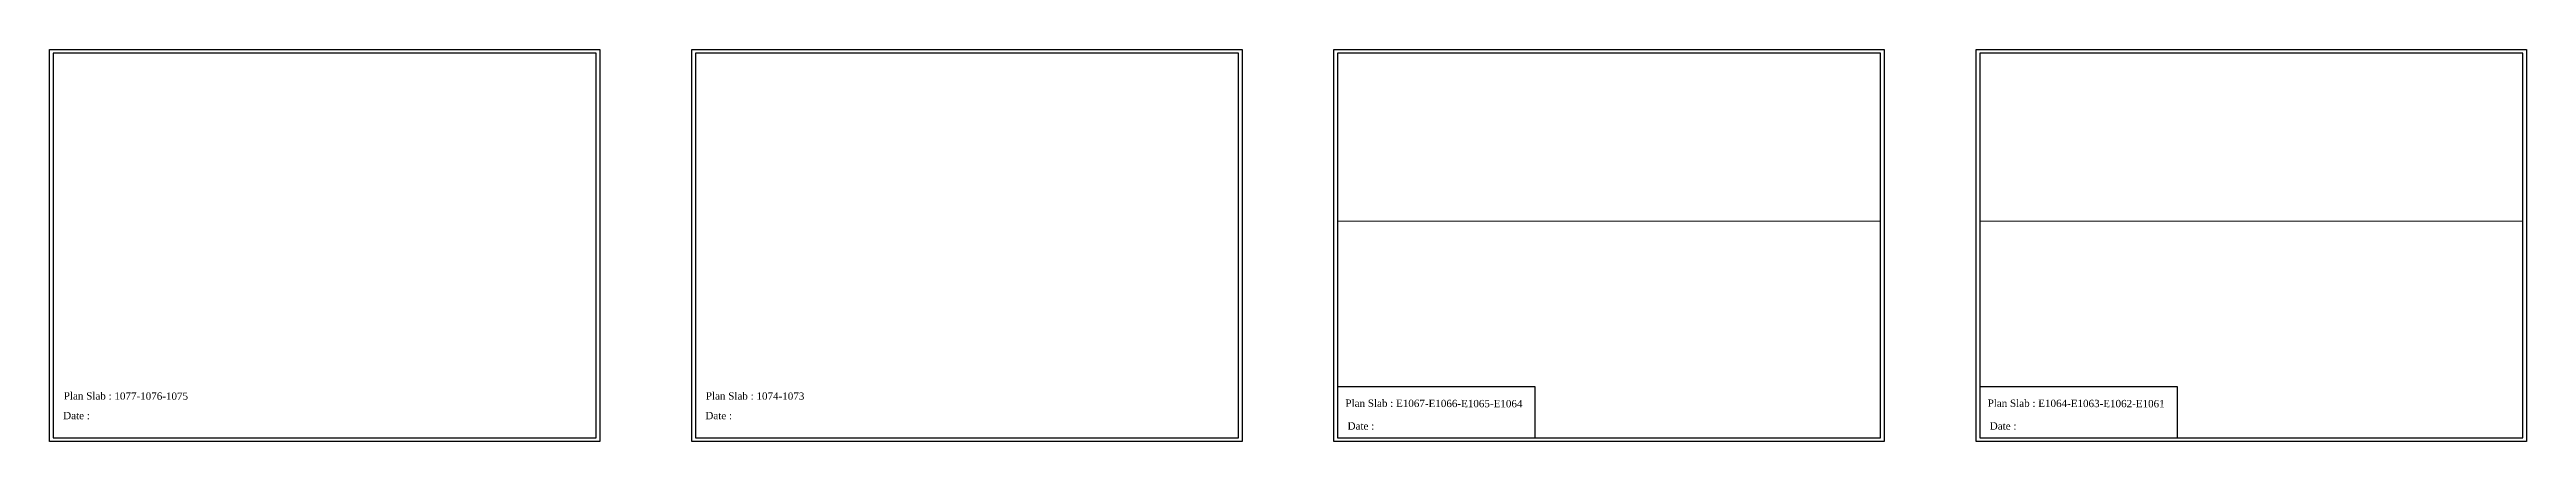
# Paper-space layout 'permit04' of a CAD drawing. Header units: metres. Extents: x 480.7 to 548.4, y 143.5 to 154.2.
import ezdxf
from ezdxf.enums import TextEntityAlignment as Align

# ---------------------------------------------------------------- set-up
doc = ezdxf.new("R2010")
doc.units = ezdxf.units.M
doc.set_wipeout_variables(frame=1)
for name, color, linetype in [('_flg-Por Konande-Devar', 230, 'Continuous'), ('darz', 1, 'Continuous'), ('Number_Slab', 7, 'Continuous')]:
    doc.layers.add(name, color=color, linetype=linetype)
doc.styles.get("Standard").update_dxf_attribs({"font": 'romantic.ttf'})

psp = doc.layouts.new('permit04')

# ---------------------------------------------------------------- linework, layer by layer
at = {"layer": 'darz'}
for points in [[(480.685, 154.162), (495.735, 154.162), (495.735, 143.462), (480.685, 143.462)], [(480.785, 143.562), (495.635, 143.562), (495.635, 154.062), (480.785, 154.062)], [(498.247, 154.162), (513.297, 154.162), (513.297, 143.462), (498.247, 143.462)], [(498.347, 143.562), (513.197, 143.562), (513.197, 154.062), (498.347, 154.062)], [(515.809, 154.162), (530.859, 154.162), (530.859, 143.462), (515.809, 143.462)], [(515.909, 143.562), (530.759, 143.562), (530.759, 154.062), (515.909, 154.062)], [(533.371, 154.162), (548.421, 154.162), (548.421, 143.462), (533.371, 143.462)], [(533.471, 143.562), (548.321, 143.562), (548.321, 154.062), (533.471, 154.062)]]:
    psp.add_lwpolyline(points, close=True, dxfattribs=at)

# ---------------------------------------------------------------- texts
at = {"layer": 'Number_Slab', "color": 230}
for s, p in [('Plan Slab : 1077-1076-1075', (482.774, 144.701)), ('Plan Slab : 1074-1073', (499.98, 144.701)), ('Date : ', (481.461, 144.166)), ('Date : ', (499.023, 144.166))]:
    psp.add_text(s, height=0.2, rotation=359.82718, dxfattribs=at).set_placement(p, align=Align.MIDDLE_CENTER)

# ---------------------------------------------------------------- viewports
at = {"layer": '_flg-Por Konande-Devar', "color": 0, "view_target_point": (563545.037, 3603897.84), "view_twist_angle": 60}
psp.add_viewport(center=(488.21, 148.812), size=(14.85, 10.5), view_center_point=(111.896, -14.029), view_height=26.25001, dxfattribs=at)
at = {"layer": '_flg-Por Konande-Devar', "color": 0}
for center, size, view_center_point, view_height, status, view_target_point, view_twist_angle in [((505.772, 148.812), (14.85, 10.5), (139.875, -15.08), 21.00002, 3, (563545.037, 3603897.84), 60), ((523.333, 151.77), (14.847, 4.58281), (79.444, 0.296), 9.16563, 4, (563606.462, 3603771.79), 65), ((540.895, 151.77), (14.847, 4.58281), (115.345, 0.28), 9.16564, 7, (563606.462, 3603771.79), 65), ((523.334, 146.52), (14.85, 5.91719), (102.761, -0.975), 11.83439, 5, (563606.462, 3603771.79), 65), ((540.896, 146.52), (14.85, 5.91719), (138.924, -0.65), 11.83438, 6, (563606.462, 3603771.79), 65)]:
    psp.add_viewport(center=center, size=size, view_center_point=view_center_point, view_height=view_height, status=status, dxfattribs=dict(at, view_target_point=view_target_point, view_twist_angle=view_twist_angle))

# ---------------------------------------------------------------- next in the draw order: wipeouts: each hides what was drawn before it
at = {"color": 0}
for points in [[(515.909, 143.562), (515.909, 144.953), (521.312, 144.953), (521.312, 143.562)], [(533.471, 143.562), (533.471, 144.953), (538.874, 144.953), (538.874, 143.562)]]:
    psp.add_wipeout(points, dxfattribs=at).dxf.layer = '_flg-Por Konande-Devar'

# ---------------------------------------------------------------- next in the draw order: linework, layer by layer
at = {"layer": '_flg-Por Konande-Devar', "color": 0}
for points in [[(515.909, 143.562), (521.312, 143.562), (521.312, 144.953), (515.909, 144.953)], [(533.471, 143.562), (538.874, 143.562), (538.874, 144.953), (533.471, 144.953)]]:
    psp.add_lwpolyline(points, close=True, dxfattribs=at)

# ---------------------------------------------------------------- next in the draw order: texts
at = {"layer": 'Number_Slab', "color": 230}
for s, p in [('Plan Slab : E1067-E1066-E1065-E1064', (518.544, 144.499)), ('Plan Slab : E1064-E1063-E1062-E1061', (536.106, 144.499)), ('Date : ', (516.585, 143.883)), ('Date : ', (534.147, 143.883))]:
    psp.add_text(s, height=0.2, rotation=359.82718, dxfattribs=at).set_placement(p, align=Align.MIDDLE_CENTER)

doc.saveas('drawing.dxf')
